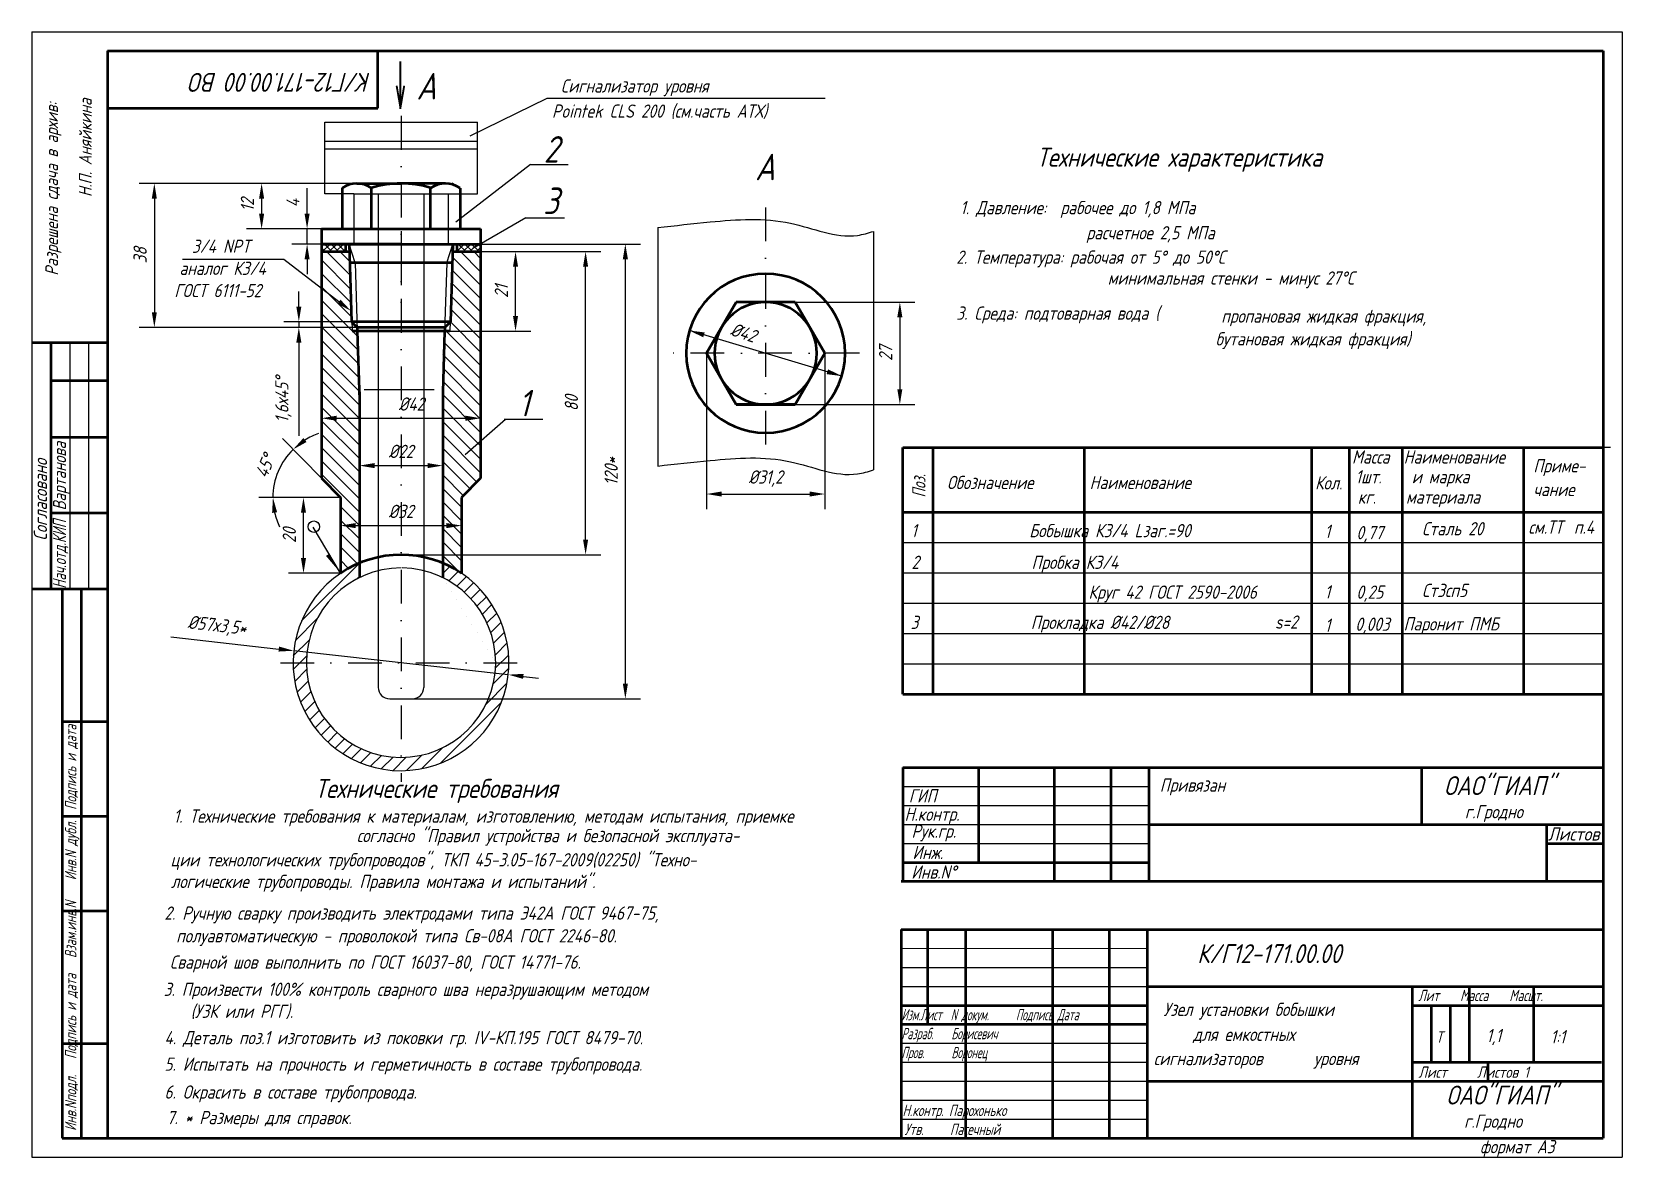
# Model space of a CAD drawing. Header units: inches. Extents: x 5333 to 5753, y 28 to 325.
import ezdxf
from ezdxf.enums import TextEntityAlignment as Align

# ---------------------------------------------------------------- set-up
doc = ezdxf.new("R2010")
doc.units = ezdxf.units.IN
doc.header["$LTSCALE"] = 0.7
doc.header["$MEASUREMENT"] = 0
doc.linetypes.add('DASHDOT', pattern=[25.4, 12.7, -6.35, 0, -6.35])
doc.layers.add('Слой1-05', color=7, linetype='Continuous')
doc.styles.get("Standard").update_dxf_attribs({"font": 'romand.shx', "width": 0.8, "oblique": 15, "height": 3.5})
doc.dimstyles.get("Standard").update_dxf_attribs({"dimtxt": 3.5, "dimasz": 4, "dimexe": 4, "dimexo": 0, "dimgap": 2, "dimtad": 1, "dimdec": 1, "dimdsep": 46, "dimtxsty": 'Standard', "dimcen": 0.09, "dimadec": 0, "dimazin": 0, "dimtfac": 1, "dimtdec": 1, "dimtmove": 0, "dimatfit": 3, "dimfxl": 0, "dimtolj": 1, "dimtzin": 0, "dimlwd": 25, "dimlwe": 25, "dimarcsym": 0})
pattern_1 = [(45, (0.5204, 34.484), (-1.767767, 1.767767), [])]

# ---------------------------------------------------------------- blocks, each defined once
blk = doc.blocks.new('*D5')
at = {"color": 0, "lineweight": 25}
for p, q in [((5451.26, 267.48), (5483, 267.48)), ((5479, 191.48), (5479, 263.48)), ((5430.26, 187.48), (5483, 187.48))]:
    blk.add_line(p, q, dxfattribs=at)
for points in [[(5478.33, 263.48), (5479.67, 263.48), (5479, 267.48)], [(5478.33, 191.48), (5479.67, 191.48), (5479, 187.48)]]:
    blk.add_solid(points, dxfattribs=at)
at = {"layer": 'DEFPOINTS', "color": 0, "lineweight": 25}
for p in [(5451.26, 267.48), (5479, 267.48), (5430.26, 187.48)]:
    blk.add_point(p, dxfattribs=at)
at = {"color": 0, "lineweight": 25, "insert": (5475.25, 227.48), "char_height": 3.5, "attachment_point": 5, "rotation": 90}
blk.add_mtext('\\A1;80', dxfattribs=at)
blk = doc.blocks.new('*D6')
at = {"color": 0, "lineweight": 25}
for p, q in [((5418.57, 285.48), (5389.44, 285.48)), ((5393.44, 281.48), (5393.44, 277.48)), ((5409.26, 273.48), (5389.44, 273.48))]:
    blk.add_line(p, q, dxfattribs=at)
for points in [[(5392.77, 281.48), (5394.11, 281.48), (5393.44, 285.48)], [(5392.77, 277.48), (5394.11, 277.48), (5393.44, 273.48)]]:
    blk.add_solid(points, dxfattribs=at)
at = {"layer": 'DEFPOINTS', "color": 0, "lineweight": 25}
for p in [(5418.57, 285.48), (5393.44, 273.48), (5409.26, 273.48)]:
    blk.add_point(p, dxfattribs=at)
at = {"color": 0, "insert": (5389.69, 279.81), "char_height": 3.5, "attachment_point": 5, "rotation": 90}
blk.add_mtext('\\A1;12', dxfattribs=at)
blk = doc.blocks.new('*D7')
at = {"color": 0, "lineweight": 25}
for p, q in [((5409.26, 273.48), (5409.26, 219.5)), ((5451.26, 273.48), (5451.26, 219.5)), ((5413.26, 223.5), (5447.26, 223.5))]:
    blk.add_line(p, q, dxfattribs=at)
for points in [[(5413.26, 224.17), (5413.26, 222.83), (5409.26, 223.5)], [(5447.26, 224.17), (5447.26, 222.83), (5451.26, 223.5)]]:
    blk.add_solid(points, dxfattribs=at)
at = {"layer": 'DEFPOINTS', "color": 0, "lineweight": 25}
for p in [(5409.26, 273.48), (5451.26, 273.48), (5451.26, 223.5)]:
    blk.add_point(p, dxfattribs=at)
at = {"color": 0, "lineweight": 25, "insert": (5433, 227.25), "char_height": 3.5, "attachment_point": 5}
blk.add_mtext('\\A1;%%C42', dxfattribs=at)
blk = doc.blocks.new('*D8')
at = {"color": 0, "lineweight": 25}
for p, q in [((5430.26, 285.48), (5361.11, 285.48)), ((5365.11, 281.48), (5365.11, 251.48)), ((5418.68, 247.48), (5361.11, 247.48))]:
    blk.add_line(p, q, dxfattribs=at)
for points in [[(5364.44, 281.48), (5365.77, 281.48), (5365.11, 285.48)], [(5364.44, 251.48), (5365.77, 251.48), (5365.11, 247.48)]]:
    blk.add_solid(points, dxfattribs=at)
at = {"layer": 'DEFPOINTS', "color": 0, "lineweight": 25}
for p in [(5430.26, 285.48), (5365.11, 247.48), (5418.68, 247.48)]:
    blk.add_point(p, dxfattribs=at)
at = {"color": 0, "lineweight": 25, "insert": (5361.36, 266.48), "char_height": 3.5, "attachment_point": 5, "rotation": 90}
blk.add_mtext('\\A1;38', dxfattribs=at)
blk = doc.blocks.new('*D9')
at = {"color": 0, "lineweight": 25}
for p, q in [((5403.27, 252.98), (5403.27, 256.98)), ((5430.26, 248.98), (5399.27, 248.98)), ((5403.27, 248.98), (5403.27, 247.48)), ((5418.68, 247.48), (5399.27, 247.48)), ((5403.27, 243.48), (5403.27, 218.88))]:
    blk.add_line(p, q, dxfattribs=at)
for points in [[(5402.6, 252.98), (5403.94, 252.98), (5403.27, 248.98)], [(5402.6, 243.48), (5403.94, 243.48), (5403.27, 247.48)]]:
    blk.add_solid(points, dxfattribs=at)
at = {"layer": 'DEFPOINTS', "color": 0, "lineweight": 25}
for p in [(5403.27, 248.98), (5430.26, 248.98), (5418.68, 247.48)]:
    blk.add_point(p, dxfattribs=at)
at = {"color": 0, "lineweight": 25, "insert": (5399.19, 228.42), "char_height": 3.5, "attachment_point": 5, "rotation": 90}
blk.add_mtext('\\A1;1,6х45%%D', dxfattribs=at)
blk = doc.blocks.new('*D10')
at = {"color": 0, "lineweight": 25}
for p, q in [((5369.48, 165.77), (5397.97, 162.59)), ((5458.59, 155.82), (5401.94, 162.14)), ((5462.56, 155.38), (5466.54, 154.93))]:
    blk.add_line(p, q, dxfattribs=at)
for points in [[(5398.04, 163.25), (5397.89, 161.92), (5401.94, 162.14)], [(5462.64, 156.04), (5462.49, 154.71), (5458.59, 155.82)]]:
    blk.add_solid(points, dxfattribs=at)
at = {"layer": 'DEFPOINTS', "color": 0, "lineweight": 25}
for p in [(5401.94, 162.14), (5458.59, 155.82)]:
    blk.add_point(p, dxfattribs=at)
at = {"color": 0, "lineweight": 25, "insert": (5381.62, 168.52), "char_height": 3.5, "attachment_point": 5, "rotation": 353.6315}
blk.add_mtext('\\A1;%%C57х3,5*', dxfattribs=at)
blk = doc.blocks.new('*D12')
at = {"color": 0, "lineweight": 25}
for p, q in [((5510.95, 240.64), (5510.95, 199.5)), ((5542.15, 240.64), (5542.15, 199.5)), ((5514.95, 203.5), (5538.15, 203.5))]:
    blk.add_line(p, q, dxfattribs=at)
for points in [[(5514.95, 204.17), (5514.95, 202.83), (5510.95, 203.5)], [(5538.15, 204.17), (5538.15, 202.83), (5542.15, 203.5)]]:
    blk.add_solid(points, dxfattribs=at)
at = {"layer": 'DEFPOINTS', "color": 0, "lineweight": 25}
for p in [(5510.95, 240.64), (5542.15, 240.64), (5542.15, 203.5)]:
    blk.add_point(p, dxfattribs=at)
at = {"color": 0, "insert": (5526.55, 207.58), "char_height": 3.5, "attachment_point": 5}
blk.add_mtext('\\A1;%%C31,2', dxfattribs=at)
blk = doc.blocks.new('*D13')
at = {"color": 0, "lineweight": 25}
for p, q in [((5532.16, 254.15), (5565.99, 254.15)), ((5561.99, 250.15), (5561.99, 231.14)), ((5532.16, 227.14), (5565.99, 227.14))]:
    blk.add_line(p, q, dxfattribs=at)
for points in [[(5561.32, 250.15), (5562.65, 250.15), (5561.99, 254.15)], [(5561.32, 231.14), (5562.65, 231.14), (5561.99, 227.14)]]:
    blk.add_solid(points, dxfattribs=at)
at = {"layer": 'DEFPOINTS', "color": 0, "lineweight": 25}
for p in [(5532.16, 254.15), (5532.16, 227.14), (5561.99, 227.14)]:
    blk.add_point(p, dxfattribs=at)
at = {"color": 0, "lineweight": 25, "insert": (5558.24, 240.64), "char_height": 3.5, "attachment_point": 5, "rotation": 90}
blk.add_mtext('\\A1;27', dxfattribs=at)
blk = doc.blocks.new('*D14')
at = {"color": 0, "lineweight": 25}
for p, q in [((5451.26, 269.48), (5493.5, 269.48)), ((5489.5, 153.48), (5489.5, 265.48)), ((5433.26, 149.48), (5493.5, 149.48))]:
    blk.add_line(p, q, dxfattribs=at)
for points in [[(5488.83, 265.48), (5490.17, 265.48), (5489.5, 269.48)], [(5488.83, 153.48), (5490.17, 153.48), (5489.5, 149.48)]]:
    blk.add_solid(points, dxfattribs=at)
at = {"layer": 'DEFPOINTS', "color": 0, "lineweight": 25}
for p in [(5451.26, 269.48), (5489.5, 269.48), (5433.26, 149.48)]:
    blk.add_point(p, dxfattribs=at)
at = {"color": 0, "lineweight": 25, "insert": (5485.75, 209.48), "char_height": 3.5, "attachment_point": 5, "rotation": 90}
blk.add_mtext('\\A1;120*', dxfattribs=at)
blk = doc.blocks.new('*D16')
at = {"color": 0, "lineweight": 25}
for p, q in [((5419.26, 209.48), (5419.26, 215)), ((5441.26, 209.48), (5441.26, 215)), ((5423.26, 211), (5437.26, 211))]:
    blk.add_line(p, q, dxfattribs=at)
for points in [[(5423.26, 211.67), (5423.26, 210.33), (5419.26, 211)], [(5437.26, 211.67), (5437.26, 210.33), (5441.26, 211)]]:
    blk.add_solid(points, dxfattribs=at)
at = {"layer": 'DEFPOINTS', "color": 0, "lineweight": 25}
for p in [(5441.26, 211), (5419.26, 209.48), (5441.26, 209.48)]:
    blk.add_point(p, dxfattribs=at)
at = {"color": 0, "lineweight": 25, "insert": (5430.26, 214.75), "char_height": 3.5, "attachment_point": 5}
blk.add_mtext('\\A1;%%C22', dxfattribs=at)
blk = doc.blocks.new('*D18')
at = {"color": 0, "lineweight": 25}
for p, q in [((5451.26, 267.48), (5464.5, 267.48)), ((5460.5, 250.48), (5460.5, 263.48)), ((5443.18, 246.48), (5464.5, 246.48))]:
    blk.add_line(p, q, dxfattribs=at)
for points in [[(5459.83, 263.48), (5461.17, 263.48), (5460.5, 267.48)], [(5459.83, 250.48), (5461.17, 250.48), (5460.5, 246.48)]]:
    blk.add_solid(points, dxfattribs=at)
at = {"layer": 'DEFPOINTS', "color": 0, "lineweight": 25}
for p in [(5451.26, 267.48), (5460.5, 267.48), (5443.18, 246.48)]:
    blk.add_point(p, dxfattribs=at)
at = {"color": 0, "lineweight": 25, "insert": (5456.75, 256.98), "char_height": 3.5, "attachment_point": 5, "rotation": 90}
blk.add_mtext('\\A1;21', dxfattribs=at)
blk = doc.blocks.new('*D19')
at = {"color": 0, "lineweight": 25}
for p, q in [((5414.26, 202.57), (5400.5, 202.57)), ((5404.5, 186.57), (5404.5, 198.57)), ((5414.26, 182.57), (5400.5, 182.57))]:
    blk.add_line(p, q, dxfattribs=at)
for points in [[(5403.83, 198.57), (5405.17, 198.57), (5404.5, 202.57)], [(5403.83, 186.57), (5405.17, 186.57), (5404.5, 182.57)]]:
    blk.add_solid(points, dxfattribs=at)
at = {"layer": 'DEFPOINTS', "color": 0, "lineweight": 25}
for p in [(5404.5, 202.57), (5414.26, 202.57), (5414.26, 182.57)]:
    blk.add_point(p, dxfattribs=at)
at = {"color": 0, "lineweight": 25, "insert": (5400.75, 192.57), "char_height": 3.5, "attachment_point": 5, "rotation": 90}
blk.add_mtext('\\A1;20', dxfattribs=at)
blk = doc.blocks.new('*D20')
at = {"color": 0, "lineweight": 25}
for p, q in [((5414.26, 202.57), (5414.26, 191.16)), ((5446.26, 202.57), (5446.26, 191.16)), ((5418.26, 195.16), (5442.26, 195.16))]:
    blk.add_line(p, q, dxfattribs=at)
for points in [[(5418.26, 195.83), (5418.26, 194.49), (5414.26, 195.16)], [(5442.26, 195.83), (5442.26, 194.49), (5446.26, 195.16)]]:
    blk.add_solid(points, dxfattribs=at)
at = {"layer": 'DEFPOINTS', "color": 0, "lineweight": 25}
for p in [(5414.26, 202.57), (5446.26, 202.57), (5446.26, 195.16)]:
    blk.add_point(p, dxfattribs=at)
at = {"color": 0, "lineweight": 25, "insert": (5430.26, 198.91), "char_height": 3.5, "attachment_point": 5}
blk.add_mtext('\\A1;%%C32', dxfattribs=at)
blk = doc.blocks.new('*D21')
at = {"color": 0, "lineweight": 25}
blk.add_line((5409.26, 207.64), (5398.94, 218.12), dxfattribs=at)
for start, end in [(108.8158, 121.6915), (134.5672, 180), (192.8757, 205.7514)]:
    blk.add_arc((5414.26, 202.57), 17.84, start, end, dxfattribs=at)
for points in [[(5405.31, 217.22), (5404.48, 218.27), (5401.75, 215.27)], [(5396.21, 198.52), (5397.54, 198.67), (5396.43, 202.57)]]:
    blk.add_solid(points, dxfattribs=at)
at = {"layer": 'DEFPOINTS', "color": 0, "lineweight": 25}
for p in [(5398.86, 211.56), (5409.26, 207.64), (5392.68, 202.57), (5414.26, 202.57), (5414.26, 202.57)]:
    blk.add_point(p, dxfattribs=at)
at = {"color": 0, "lineweight": 25, "insert": (5394.35, 210.9), "char_height": 3.5, "attachment_point": 5, "rotation": 67.2836}
blk.add_mtext('\\A1;45°', dxfattribs=at)

msp = doc.modelspace()

# ---------------------------------------------------------------- hatches: boundary and pattern name
at = {"lineweight": 25}
h = msp.add_hatch(dxfattribs=at)
h.set_pattern_fill('ANSI37', color=256, scale=10, style=0)
h.set_pattern_definition([(45, (0.5204, 34.484), (-0.88388348, 0.88388348), []), (135, (0.5204, 34.484), (-0.88388348, -0.88388348), [])])
h.paths.add_polyline_path([(5415.57, 267.48), (5415.57, 269.48), (5409.26, 269.48), (5409.26, 267.48)])
h.paths.add_polyline_path([(5451.26, 267.48), (5451.26, 269.48), (5444.96, 269.48), (5444.96, 267.48)])
h = msp.add_hatch(dxfattribs=at)
h.set_pattern_fill('ANSI31', color=256, scale=20, angle=90, style=0)
edge = h.paths.add_edge_path()
edge.add_line((5441.26, 240.59), (5441.26, 185.27))
edge.add_arc((5430.26, 158.98), 28.5, 55.8471, 67.2963, ccw=False)
edge.add_line((5446.26, 182.57), (5446.26, 267.48))
edge.add_line((5446.26, 267.48), (5443.9, 267.48))
edge.add_line((5443.9, 267.48), (5443.32, 248.98))
edge.add_line((5443.32, 248.98), (5443.26, 248.91))
edge.add_line((5443.26, 248.91), (5443.18, 246.48))
edge.add_line((5443.18, 246.48), (5441.83, 246.48))
edge.add_line((5441.83, 246.48), (5441.66, 240.98))
edge.add_line((5441.66, 240.98), (5441.26, 240.59))
h.paths.add_polyline_path([(5446.26, 202.57), (5451.26, 207.64), (5451.26, 267.48), (5446.26, 267.48)])
edge = h.paths.add_edge_path()
edge.add_line((5414.26, 202.57), (5414.26, 182.57))
edge.add_arc((5430.26, 158.98), 28.5, 112.7037, 124.1529, ccw=False)
edge.add_line((5419.26, 185.27), (5419.26, 240.59))
edge.add_line((5419.26, 240.59), (5418.87, 240.98))
edge.add_line((5418.87, 240.98), (5418.7, 246.48))
edge.add_line((5418.7, 246.48), (5417.35, 246.48))
edge.add_line((5417.35, 246.48), (5417.27, 248.91))
edge.add_line((5417.27, 248.91), (5417.21, 248.98))
edge.add_line((5417.21, 248.98), (5416.63, 267.48))
edge.add_line((5416.63, 267.48), (5409.26, 267.48))
edge.add_line((5409.26, 267.48), (5409.26, 207.64))
edge.add_line((5409.26, 207.64), (5414.26, 202.57))
h = msp.add_hatch(dxfattribs=at)
h.set_pattern_fill('ANSI31', color=256, scale=20, style=0)
h.set_pattern_definition(pattern_1)
edge = h.paths.add_edge_path()
edge.add_line((5419.26, 181.43), (5419.26, 185.27))
edge.add_arc((5430.26, 158.98), 28.5, 112.7037, 180)
edge.add_line((5401.76, 158.98), (5405.26, 158.98))
edge.add_arc((5430.26, 158.98), 25, 116.1039, 180, ccw=False)
h = msp.add_hatch(dxfattribs=at)
h.set_pattern_fill('ANSI31', color=256, scale=20, style=0)
h.set_pattern_definition(pattern_1)
h.paths.add_polyline_path([(5458.76, 158.98), (5455.26, 158.98, -0.414214), (5430.26, 133.98), (5430.26, 130.48, 0.414214)])
h.paths.add_polyline_path([(5405.26, 158.98), (5401.76, 158.98, 0.414214), (5430.26, 130.48), (5430.26, 133.98, -0.414214)])
edge = h.paths.add_edge_path()
edge.add_line((5441.26, 185.27), (5441.26, 181.43))
edge.add_arc((5430.26, 158.98), 25, 0, 63.8961, ccw=False)
edge.add_line((5455.26, 158.98), (5458.76, 158.98))
edge.add_arc((5430.26, 158.98), 28.5, 0, 67.2963)

# ---------------------------------------------------------------- linework, layer by layer
for p, q in [((5332.75, 325.48), (5332.75, 28.48)), ((5332.75, 325.48), (5752.75, 325.48)), ((5752.75, 325.48), (5752.75, 28.48)), ((5342.75, 243.5), (5342.75, 178.5)), ((5347.75, 243.5), (5347.75, 178.5)), ((5414.28, 182.65), (5407.05, 194.79)), ((5332.75, 28.48), (5752.75, 28.48))]:
    msp.add_line(p, q)
at = {"lineweight": 50}
for p, q in [((5352.75, 320.48), (5352.75, 33.48)), ((5352.75, 320.48), (5747.75, 320.48)), ((5424.1, 305.31), (5424.1, 320.31)), ((5747.75, 320.48), (5747.75, 33.48)), ((5352.75, 305.31), (5424.1, 305.31)), ((5414.69, 284.25), (5414.69, 273.48)), ((5418.57, 285.48), (5430.26, 285.48)), ((5422.46, 273.48), (5422.46, 284.33)), ((5441.96, 285.48), (5430.26, 285.48)), ((5438.07, 273.48), (5438.07, 284.33)), ((5445.84, 284.25), (5443.71, 285.48)), ((5445.84, 284.25), (5445.84, 273.48)), ((5409.26, 273.48), (5451.26, 273.48)), ((5409.26, 269.48), (5451.26, 269.48)), ((5430.26, 269.48), (5409.26, 269.48)), ((5430.26, 269.48), (5409.26, 269.48)), ((5430.26, 269.48), (5409.26, 269.48)), ((5415.57, 269.48), (5415.57, 267.48)), ((5416.57, 269.48), (5417.21, 248.98)), ((5430.26, 269.48), (5451.26, 269.48)), ((5430.26, 269.48), (5451.26, 269.48)), ((5430.26, 269.48), (5451.26, 269.48)), ((5443.96, 269.48), (5443.32, 248.98)), ((5444.96, 269.48), (5444.96, 267.48)), ((5409.26, 267.48), (5416.63, 267.48)), ((5443.9, 267.48), (5451.26, 267.48)), ((5443.71, 264.48), (5416.82, 264.48)), ((5518.75, 254.15), (5510.95, 240.64)), ((5534.35, 254.15), (5518.75, 254.15)), ((5542.15, 240.64), (5534.35, 254.15)), ((5417.21, 248.98), (5418.68, 247.48)), ((5443.32, 248.98), (5417.21, 248.98)), ((5441.85, 248.98), (5418.68, 248.98)), ((5443.32, 248.98), (5441.85, 247.48)), ((5443.18, 246.48), (5417.35, 246.48)), ((5418.67, 247.5), (5418.7, 246.48)), ((5441.85, 247.48), (5418.68, 247.48)), ((5418.7, 246.48), (5419.26, 228.34)), ((5441.77, 246.48), (5441.26, 230.34)), ((5441.86, 247.5), (5441.83, 246.48)), ((5332.84, 243.5), (5352.75, 243.5)), ((5337.75, 243.5), (5337.75, 178.5)), ((5510.95, 240.64), (5518.75, 227.13)), ((5534.35, 227.13), (5542.15, 240.64)), ((5337.75, 233.5), (5352.75, 233.5)), ((5518.75, 227.13), (5534.35, 227.13)), ((5337.75, 218.5), (5352.75, 218.5)), ((5562.75, 150.7), (5562.75, 215.74)), ((5562.75, 215.74), (5747.75, 215.74)), ((5570.75, 150.7), (5570.75, 215.74)), ((5610.75, 150.7), (5610.75, 215.74)), ((5670.75, 150.7), (5670.75, 215.74)), ((5680.75, 150.7), (5680.75, 215.74)), ((5694.75, 150.7), (5694.75, 215.74)), ((5726.75, 150.7), (5726.75, 215.74)), ((5409.26, 207.64), (5414.26, 202.57)), ((5451.26, 207.64), (5446.26, 202.57)), ((5337.75, 198.5), (5352.75, 198.5)), ((5562.75, 198.7), (5747.75, 198.7)), ((5570.1, 198.7), (5747.75, 198.7)), ((5332.84, 178.5), (5352.75, 178.5)), ((5340.75, 178.5), (5340.75, 33.48)), ((5340.75, 178.5), (5352.75, 178.5)), ((5340.75, 178.5), (5352.75, 178.5)), ((5340.75, 178.5), (5352.75, 178.5)), ((5345.75, 178.5), (5345.75, 33.48)), ((5562.75, 150.7), (5747.75, 150.7)), ((5340.75, 143.5), (5352.75, 143.5)), ((5562.75, 131.29), (5562.75, 101.29)), ((5562.75, 131.29), (5747.75, 131.29)), ((5562.75, 131.29), (5747.75, 131.29)), ((5582.75, 131.29), (5582.75, 106.29)), ((5602.75, 131.29), (5602.75, 101.29)), ((5617.75, 131.29), (5617.75, 101.29)), ((5627.75, 131.29), (5627.75, 101.29)), ((5340.75, 118.5), (5352.75, 118.5)), ((5627.94, 116.29), (5747.75, 116.29)), ((5732.75, 111.29), (5747.75, 111.29)), ((5562.75, 106.29), (5627.75, 106.29)), ((5562.31, 101.29), (5747.75, 101.29)), ((5562.54, 101.29), (5747.75, 101.29)), ((5562.75, 101.29), (5747.75, 101.29)), ((5340.75, 93.5), (5352.75, 93.5)), ((5562.31, 88.55), (5747.75, 88.55)), ((5562.34, 88.55), (5562.34, 33.48)), ((5569.31, 88.55), (5569.31, 63.55)), ((5579.31, 88.55), (5579.31, 33.55)), ((5602.31, 88.55), (5602.31, 33.55)), ((5617.31, 88.55), (5617.31, 33.55)), ((5627.31, 88.55), (5627.31, 33.55)), ((5627.31, 73.55), (5747.75, 73.55)), ((5697.31, 73.55), (5697.31, 33.55)), ((5712.31, 73.55), (5712.31, 53.55)), ((5729.31, 73.55), (5729.31, 53.55)), ((5562.31, 68.55), (5627.31, 68.55)), ((5697.31, 68.55), (5747.75, 68.55)), ((5702.31, 68.55), (5702.31, 53.55)), ((5707.31, 68.55), (5707.31, 53.55)), ((5562.31, 63.55), (5627.31, 63.55)), ((5340.75, 58.5), (5352.75, 58.5)), ((5697.31, 53.55), (5747.31, 53.55)), ((5717.31, 53.55), (5717.31, 48.55)), ((5627.31, 48.55), (5747.75, 48.55)), ((5340.75, 33.48), (5747.75, 33.48))]:
    msp.add_line(p, q, dxfattribs=at)
at = {"lineweight": 25}
for p, q in [((5448.54, 298), (5468.81, 307.97)), ((5468.81, 307.97), (5542.3, 307.97)), ((5410.1, 282.74), (5410.1, 301.64)), ((5410.1, 301.64), (5450.43, 301.64)), ((5450.43, 282.74), (5450.43, 301.64)), ((5410.1, 296.64), (5450.43, 296.64)), ((5410.1, 294.64), (5450.43, 294.64)), ((5464.46, 290.45), (5444.75, 275.28)), ((5464.46, 290.45), (5474.42, 290.45)), ((5405.45, 277.48), (5405.45, 284.21)), ((5417.79, 282.74), (5410.1, 282.74)), ((5417.79, 282.74), (5417.79, 269.48)), ((5417.79, 282.74), (5450.43, 282.74)), ((5442.74, 282.74), (5442.74, 269.48)), ((5409.26, 273.48), (5401.45, 273.48)), ((5405.45, 269.48), (5405.45, 273.48)), ((5463.23, 276.38), (5449.19, 268.26)), ((5463.23, 276.38), (5473.45, 276.38)), ((5409.26, 269.48), (5401.45, 269.48)), ((5418.14, 264.48), (5416.57, 269.48)), ((5442.39, 264.48), (5443.96, 269.48)), ((5385.17, 265.36), (5372.54, 265.36)), ((5399.33, 265.36), (5385.17, 265.36)), ((5413.87, 254.25), (5399.33, 265.36)), ((5405.45, 265.48), (5405.45, 261.48)), ((5409.26, 267.48), (5416.63, 267.48)), ((5416.7, 267.48), (5417.35, 246.48)), ((5443.83, 267.48), (5443.18, 246.48)), ((5443.9, 267.48), (5451.26, 267.48)), ((5418.14, 264.48), (5418.7, 246.65)), ((5442.33, 264.48), (5441.77, 246.48)), ((5439, 231), (5420.5, 231)), ((5457.84, 223.2), (5447.16, 213.84)), ((5467.73, 223.2), (5457.47, 223.2)), ((5414.26, 202.57), (5392.68, 202.57)), ((5562.75, 190.7), (5747.75, 190.7)), ((5562.75, 182.7), (5747.75, 182.7)), ((5562.75, 174.7), (5747.75, 174.7)), ((5562.75, 166.7), (5747.75, 166.7)), ((5562.75, 158.7), (5747.75, 158.7)), ((5427.26, 149.48), (5433.26, 149.48)), ((5562.75, 126.29), (5627.75, 126.29)), ((5562.75, 121.29), (5627.75, 121.29)), ((5562.75, 116.29), (5627.75, 116.29)), ((5562.75, 111.29), (5627.75, 111.29)), ((5562.31, 78.55), (5627.31, 78.55)), ((5562.31, 73.55), (5627.31, 73.55)), ((5562.31, 58.55), (5627.31, 58.55)), ((5562.31, 53.55), (5627.31, 53.55)), ((5562.31, 48.55), (5627.31, 48.55)), ((5562.31, 43.55), (5627.31, 43.55)), ((5562.31, 38.55), (5627.31, 38.55))]:
    msp.add_line(p, q, dxfattribs=at)
at = {"linetype": 'DASHDOT'}
for p, q in [((5430.26, 303.27), (5430.26, 246.02)), ((5551.36, 240.64), (5500.76, 240.64))]:
    msp.add_line(p, q, dxfattribs=at)
at = {"linetype": 'Continuous', "lineweight": 25}
for p, q in [((5424.26, 282.74), (5424.26, 152.48)), ((5436.26, 282.74), (5436.26, 152.48)), ((5749.69, 215.74), (5562.75, 215.74))]:
    msp.add_line(p, q, dxfattribs=at)
at = {"linetype": 'DASHDOT', "lineweight": 25}
for p, q in [((5526.55, 279.12), (5526.55, 214.48)), ((5430.26, 272.88), (5430.26, 127.53)), ((5398.39, 158.98), (5463.88, 158.98))]:
    msp.add_line(p, q, dxfattribs=at)
at = {"linetype": 'Continuous', "lineweight": 50}
for p, q in [((5409.26, 273.48), (5409.26, 269.48)), ((5451.26, 273.48), (5451.26, 269.48)), ((5409.26, 269.48), (5409.26, 207.64)), ((5451.26, 269.48), (5451.26, 207.64)), ((5419.26, 230.5), (5419.26, 181.43)), ((5441.26, 230.5), (5441.26, 181.43)), ((5534.35, 227.14), (5518.74, 227.14)), ((5414.26, 202.57), (5414.26, 182.57)), ((5446.26, 202.57), (5446.26, 182.57)), ((5699.75, 131.29), (5699.75, 116.29)), ((5747.75, 131.29), (5747.75, 101.29)), ((5732.75, 116.29), (5732.75, 101.29))]:
    msp.add_line(p, q, dxfattribs=at)
at = {"linetype": 'Continuous'}
for p, q in [((5498.05, 273.83), (5498.05, 210.88)), ((5555.05, 272.82), (5555.05, 209.87))]:
    msp.add_line(p, q, dxfattribs=at)
at = {"color": 0, "linetype": 'ByBlock'}
msp.add_line((5546.67, 234.63), (5506.42, 246.64), dxfattribs=at)
at = {"lineweight": 15}
msp.add_line((5562.31, 83.55), (5627.31, 83.55), dxfattribs=at)
at = {"linetype": 'Continuous', "const_width": 0.5}
for points in [[(5430.1, 305.15), (5430.1, 317.65)], [(5430.1, 305.45), (5429.1, 311.25)], [(5430.1, 305.45), (5431.1, 311.25)]]:
    msp.add_lwpolyline(points, dxfattribs=at)
at = {"linetype": 'Continuous', "lineweight": 50}
msp.add_lwpolyline([(5534.35, 254.14), (5518.74, 254.14)], dxfattribs=at)
msp.add_lwpolyline([(5414.28, 182.65, 0, 1, 0), (5410.85, 187.45, 1, 1, 0)], format="xyseb")
msp.add_circle((5407.22, 194.88), 1.5)
at = {"lineweight": 50}
for centre, radius, start, end in [((5418.57, 278.73), 6.75, 54.8618, 125.1382), ((5430.26, 258.48), 27, 90, 106.8042), ((5430.26, 258.48), 27, 73.1958, 90), ((5441.96, 278.73), 6.75, 54.8618, 125.1382), ((5526.55, 240.64), 21, 90, 270), ((5526.55, 240.64), 21, 270, 90), ((5526.55, 240.64), 13.5, 90, 270), ((5526.55, 240.64), 13.5, 270, 90), ((5430.26, 158.98), 28.5, 55.8471, 124.1529)]:
    msp.add_arc(centre, radius, start, end, dxfattribs=at)
at = {"lineweight": 25}
for centre, radius, start, end in [((5430.26, 158.98), 28.5, 124.1529, 55.8748), ((5430.26, 158.98), 25, 90, 89.3268), ((5427.26, 152.48), 3, 180, 270), ((5433.26, 152.48), 3, 270, 0)]:
    msp.add_arc(centre, radius, start, end, dxfattribs=at)
for points in [[(5498.05, 273.83), (5502.66, 274.35), (5514.29, 275.63), (5532.18, 276.95), (5546.29, 270.28), (5553.63, 272.37), (5555.05, 272.82)], [(5498.05, 210.88), (5502.66, 211.39), (5514.29, 212.68), (5532.18, 213.99), (5546.29, 207.33), (5553.63, 209.41), (5555.05, 209.87)]]:
    msp.add_open_spline(points, degree=3, knots=[1.244678, 1.244678, 1.244678, 1.244678, 15.193715, 36.41248, 54.382145, 58.655199, 58.655199, 58.655199, 58.655199], dxfattribs=at)
for points in [[(5404.78, 277.48), (5406.11, 277.48), (5405.45, 273.48)], [(5404.78, 265.48), (5406.11, 265.48), (5405.45, 269.48)], [(5414.28, 254.78), (5417.05, 251.82), (5413.47, 253.72)]]:
    msp.add_solid(points, dxfattribs=at)
at = {"color": 0, "linetype": 'ByBlock'}
for points in [[(5510.07, 244.86), (5510.45, 246.14), (5506.42, 246.64)], [(5542.64, 235.14), (5543.03, 236.41), (5546.67, 234.63)]]:
    msp.add_solid(points, dxfattribs=at)
at = {"layer": 'DEFPOINTS', "color": 0, "linetype": 'ByBlock', "lineweight": 50}
for p in [(5430.26, 285.48), (5444.11, 284.53), (5445.84, 284.25), (5450.72, 285.41), (5450.72, 285.41), (5415.26, 272.48), (5518.74, 254.14), (5516.3, 251.6), (5518.74, 227.14), (5536.79, 229.68)]:
    msp.add_point(p, dxfattribs=at)
at = {"layer": 'DEFPOINTS', "color": 0, "linetype": 'ByBlock'}
for p in [(5419.76, 249.48), (5419.76, 249.48), (5419.76, 247.48), (5419.76, 247.48), (5421.74, 247.48), (5421.74, 245.48)]:
    msp.add_point(p, dxfattribs=at)
at = {"layer": 'Слой1-05', "lineweight": 50}
msp.add_line((5340.75, 178.5), (5352.75, 178.5), dxfattribs=at)

# ---------------------------------------------------------------- texts
at = {"color": 0, "linetype": 'Continuous', "lineweight": 25, "oblique": 15}
for s, width, p, p2 in [('Вартанова', 0.586962, (5341.82, 199.16), (5341.82, 217.25)), ('Нач.отд.КИП', 0.495835, (5341.82, 178.5), (5341.82, 196.6))]:
    msp.add_text(s, height=3.5, rotation=90, dxfattribs=dict(at, width=width)).set_placement(p, p2, align=Align.FIT)
at = {"color": 0, "linetype": 'Continuous', "lineweight": 25, "oblique": 15, "width": 0.8}
for s, p in [('1                Бобышка К3/4 Lзаг.=90 ', (5564.98, 192.09)), ('2                Пробка К3/4  ', (5565.07, 183.73)), ('3                Прокладка %%C42/%%C28  ', (5564.83, 167.88))]:
    msp.add_text(s, height=3.5, dxfattribs=at).set_placement(p)
at = {"linetype": 'Continuous', "lineweight": 25, "oblique": 15, "width": 0.632558}
msp.add_text('Листов', height=3.5, dxfattribs=at).set_placement((5733.14, 112.03), (5746.74, 112.03), align=Align.FIT)
at = {"lineweight": 25, "oblique": 15, "width": 0.8}
msp.add_text('1:1', height=3.5, dxfattribs=at).set_placement((5733.82, 58.52))
at = {"lineweight": 35, "insert": (5422.36, 309.65), "char_height": 5, "width": 116.2188, "attachment_point": 1, "rotation": 180}
msp.add_mtext('К/Г12-171.00.00 ВО', dxfattribs=at)
at = {"lineweight": 35, "attachment_point": 1}
for s, insert, char_height, width in [('А', (5434.33, 314.62), 7, 32.9619), ('2', (5467.94, 297.96), 7, 32.9619), ('Технические характеристика', (5598.12, 294.89), 5, 105.4012), ('А', (5523.76, 293.31), 7, 32.9619), ('3', (5467.8, 284.38), 7, 32.9619), ('1', (5461.26, 231), 7, 32.9619), ('Технические требования', (5407.53, 128.3), 5, 105.4012), ('ОАО"ГИАП"', (5705.69, 129.03), 5, 36.171), ('К/Г12-171.00.00 ', (5640.53, 84.7), 5, 116.2188), ('Узел установки бобышки  ', (5631.62, 69.23), 3.5, 70.8064), (' для емкостных ', (5637.56, 62.65), 3.5, 125.3775), (' сигнализаторов', (5627.18, 56.26), 3.5, 125.3775), ('уровня', (5671.33, 56.27), 3.5, 49.5504), ('ОАО"ГИАП"', (5706.3, 47.37), 5, 36.171)]:
    msp.add_mtext(s, dxfattribs=dict(at, insert=insert, char_height=char_height, width=width))
at = {"lineweight": 25, "attachment_point": 1}
for s, insert, char_height, width in [('Сигнализатор уровня', (5472.47, 312.95), 3.5, 67.1398), ('Pointek CLS 200 (см.часть АТХ)', (5470.14, 306.31), 3.5, 84.4233), ('1. Давление:  рабочее до 1,8 МПа ', (5577.93, 280.84), 3.5, 144.1261), ('расчетное 2,5 МПа', (5611.25, 274.21), 3.5, 52.9528), ('3/4 NPT', (5375.03, 270.64), 3.5, 27.9191), ('аналог К3/4', (5371.74, 264.82), 3.5, 33.0204), ('2. Температура: рабочая от 5%%D до 50%%DС', (5576.88, 267.76), 3.5, 196.0506), ('минимальная стенки - минус 27%%DС ', (5616.88, 262.26), 3.5, 196.0506), ('ГОСТ 6111-52', (5370.39, 258.95), 3.5, 75.1696), ('3. Среда: подтоварная вода (    ', (5576.89, 252.98), 3.5, 178.0401), ('  пропановая жидкая фракция, ', (5643.15, 252.22), 3.5, 178.0401), ('  бутановая жидкая фракция)', (5641.65, 246.2), 3.5, 178.0401), ('Масса', (5681.4, 215.03), 3.5, 13.6367), ('Наименование', (5695.04, 215.03), 3.5, 13.6367), ('Приме-', (5729.29, 212.7), 3.5, 21.4222), ('Обозначение        Наименование', (5574.45, 208.29), 3.5, 128.469), ('Кол.', (5671.64, 208.19), 3.5, 38.484), ('1шт.', (5682.32, 209.82), 3.5, 14.4028), ('и марка', (5697.18, 209.82), 3.5, 28.7765), ('кг.', (5682.93, 204.46), 3.5, 8.4272), ('материала', (5695.64, 204.46), 3.5, 29.3887), ('чание', (5729.29, 206.44), 3.5, 21.4222), ('1', (5674.2, 195.41), 3.5, 49.3178), ('0,77', (5682.54, 195.06), 3.5, 11.0118), ('Сталь 20', (5699.89, 196.09), 3.5, 33.5331), ('см.ТТ', (5728, 196.5), 3.5, 17), ('п.4', (5740, 196.5), 3.5, 10), ('Круг 42 ГОСТ 2590-2006', (5611.81, 179.35), 3.5, 65.9387), ('1', (5674.2, 179.44), 3.5, 49.3178), ('0,25', (5682.54, 179.36), 3.5, 11.0118), ('Ст3сп5', (5699.89, 179.8), 3.5, 33.5331), ('s=2', (5661.06, 171.46), 3.5, 11.1057), ('1', (5674.2, 170.62), 3.5, 49.3178), ('0,003', (5682.26, 170.89), 3.5, 11.0118), ('Паронит ПМБ', (5695.02, 170.98), 3.5, 33.5331), ('1. Технические требования к материалам, изготовлению, методам испытания, приемке ', (5370.2, 120.25), 3.5, 177.1895), ('г.Гродно', (5711.21, 121.41), 3.5, 35.0627), (' согласно "Правил устройства и безопасной эксплуата-', (5416.73, 115.11), 3.5, 159.5254), ('ции технологических трубопроводов", ТКП 45-3.05-167-2009(02250) "Техно-', (5369.39, 108.72), 3.5, 201.0605), ('логические трубопроводы. Правила монтажа и испытаний".', (5369.5, 103), 3.5, 145), ('2. Ручную сварку производить электродами типа Э42А ГОСТ 9467-75, ', (5367.77, 94.65), 3.5, 177.1895), ('3. Произвести 100% контроль сварного шва неразрушающим методом', (5367.58, 74.54), 3.5, 200.573), ('{\\W0.7; Лит    Масса    Масшт.}', (5697.5, 72.66), 3, 67.0338), ('(УЗК или РГГ).', (5374.71, 68.74), 3.5, 91.1584), ('{\\W0.6; Изм.Лист  N докум.      Подпись Дата\\P Разраб.    Борисевич\\P Пров.      Воронец}', (5561.23, 67.6), 3, 75.9719), ('4. Деталь поз.1 изготовить из поковки гр. IV-КП.195 ГОСТ 8479-70.', (5367.78, 61.78), 3.5, 200.573), ('Т', (5703.57, 61.68), 3, 4.7355), ('1,1', (5716.9, 62.36), 3.5, 11.0994), ('5. Испытать на прочность и герметичность в составе трубопровода.', (5367.78, 54.78), 3.5, 200.573), ('Лист     Листов 1', (5698.91, 52.42), 3, 49.4707), ('6. Окрасить в составе трубопровода. ', (5367.78, 47.42), 3.5, 200.573), ('{\\W0.7; Н.контр. Парохонько}', (5561.29, 42.33), 3, 40.546), ('7. * Размеры для справок.', (5368.37, 40.69), 3.5, 159.0384), ('г.Гродно', (5711, 39.73), 3.5, 35.0627), ('{\\W0.7;Утв.     Пасечный}', (5563.23, 37.34), 3, 39.2217), ('формат А3', (5715.21, 33.01), 3.5, 32.7454)]:
    msp.add_mtext(s, dxfattribs=dict(at, insert=insert, char_height=char_height, width=width))
for s, insert, char_height, width, rotation in [('Разрешена сдача в архив:          ', (5336.32, 261.13), 3.3566, 210.8006, 90), ('         Н.П. Аняйкина', (5345.21, 265.86), 3.3566, 210.8006, 90), ('%%C42', (5518.07, 248.83), 3.5, 12.7499, 341.5791), ('\\pt6.9996;{\\W0.7;Поз.}', (5565.27, 202.57), 3.4998, 56.3199, 90), ('{\\W0.7; Инв.Nподл.   Подпись и дата   Взам.инв.N    Инв.N дубл.  Подпись и дата}', (5341.51, 34.02), 3, 144.2887, 90)]:
    msp.add_mtext(s, dxfattribs=dict(at, insert=insert, char_height=char_height, width=width, rotation=rotation))
at = {"lineweight": 25, "insert": (5401.7, 280.29), "char_height": 3.5, "attachment_point": 5, "rotation": 90}
msp.add_mtext('\\A1;4', dxfattribs=at)
at = {"linetype": 'Continuous', "lineweight": 25, "insert": (5333.29, 191.21), "char_height": 3.5, "width": 26.7935, "attachment_point": 1, "rotation": 90}
msp.add_mtext('Согласовано', dxfattribs=at)
at = {"linetype": 'Continuous', "lineweight": 25, "char_height": 3.5, "attachment_point": 1}
for s, insert, width in [('Привязан', (5630.64, 128.43), 31.4), ('ГИП', (5564.34, 125.59), 15.7), ('Н.контр.', (5563.24, 120.76), 17.5), ('Рук.гр.', (5565.08, 116.28), 13.5323), ('Инж.', (5565.32, 110.65), 13.1011), ('Инв.N%%D', (5565, 105.49), 13.6954), (' полуавтоматическую - проволокой типа Св-08А ГОСТ 2246-80.', (5369.02, 88.66), 167.9549), (' Сварной шов выполнить по ГОСТ 16037-80, ГОСТ 14771-76.', (5367.35, 81.71), 215.7732)]:
    msp.add_mtext(s, dxfattribs=dict(at, insert=insert, width=width))

# ---------------------------------------------------------------- dimensions: what is measured, and where the dimension line sits
at = {"lineweight": 25}
for base, p1, p2, picture, middle in [((5365.11, 247.48), (5430.26, 285.48), (5418.68, 247.48), '*D8', (5361.36, 266.48)), ((5479, 267.48), (5430.26, 187.48), (5451.26, 267.48), '*D5', (5475.25, 227.48)), ((5460.5, 267.48), (5443.18, 246.48), (5451.26, 267.48), '*D18', (5456.75, 256.98)), ((5561.99, 227.14), (5532.16, 254.15), (5532.16, 227.14), '*D13', (5558.24, 240.64)), ((5404.5, 202.57), (5414.26, 182.57), (5414.26, 202.57), '*D19', (5400.75, 192.57))]:
    dim = msp.add_linear_dim(base=base, p1=p1, p2=p2, angle=90, dimstyle='Standard', dxfattribs=at)
    dim.commit()
    dim.dimension.update_dxf_attribs({"geometry": picture, "text_midpoint": middle})
dim = msp.add_linear_dim(base=(5393.44, 273.48), p1=(5418.57, 285.48), p2=(5409.26, 273.48), angle=270, text='12', dimstyle='Standard')
dim.commit()
dim.dimension.update_dxf_attribs({"geometry": '*D6', "text_midpoint": (5393.44, 279.81), "dimtype": 160})
dim = msp.add_linear_dim(base=(5451.26, 223.5), p1=(5409.26, 273.48), p2=(5451.26, 273.48), text='%%C42', dimstyle='Standard', dxfattribs=at)
dim.commit()
dim.dimension.update_dxf_attribs({"geometry": '*D7', "text_midpoint": (5433, 223.5), "dimtype": 160})
dim = msp.add_linear_dim(base=(5489.5, 269.48), p1=(5433.26, 149.48), p2=(5451.26, 269.48), angle=90, text='120*', dimstyle='Standard', dxfattribs=at)
dim.commit()
dim.dimension.update_dxf_attribs({"geometry": '*D14', "text_midpoint": (5485.75, 209.48)})
dim = msp.add_linear_dim(base=(5403.27, 248.98), p1=(5418.68, 247.48), p2=(5430.26, 248.98), angle=90, text='1,6х45%%D', dimstyle='Standard', dxfattribs=at)
dim.commit()
dim.dimension.update_dxf_attribs({"geometry": '*D9', "text_midpoint": (5403.27, 228.42), "dimtype": 160})
dim = msp.add_linear_dim(base=(5542.15, 203.5), p1=(5510.95, 240.64), p2=(5542.15, 240.64), text='%%C31,2', dimstyle='Standard')
dim.commit()
dim.dimension.update_dxf_attribs({"geometry": '*D12', "text_midpoint": (5526.55, 207.58)})
dim = msp.add_angular_dim_2l(base=(5398.86, 211.56), line1=((5414.26, 202.57), (5392.68, 202.57)), line2=((5409.26, 207.64), (5414.26, 202.57)), dimstyle='Standard', dxfattribs=at)
dim.commit()
dim.dimension.update_dxf_attribs({"geometry": '*D21', "text_midpoint": (5394.35, 210.9)})
for base, p1, p2, picture, middle in [((5441.26, 211), (5419.26, 209.48), (5441.26, 209.48), '*D16', (5430.26, 214.75)), ((5446.26, 195.16), (5414.26, 202.57), (5446.26, 202.57), '*D20', (5430.26, 198.91))]:
    dim = msp.add_linear_dim(base=base, p1=p1, p2=p2, text='%%C<>', dimstyle='Standard', dxfattribs=at)
    dim.commit()
    dim.dimension.update_dxf_attribs({"geometry": picture, "text_midpoint": middle})
dim = msp.add_diameter_dim_2p(p1=(5458.59, 155.82), p2=(5401.94, 162.14), text='%%C57х3,5*', dimstyle='Standard', dxfattribs=at)
dim.commit()
dim.dimension.update_dxf_attribs({"geometry": '*D10', "text_midpoint": (5381.17, 164.46), "dimtype": 163})

doc.saveas('drawing.dxf')
